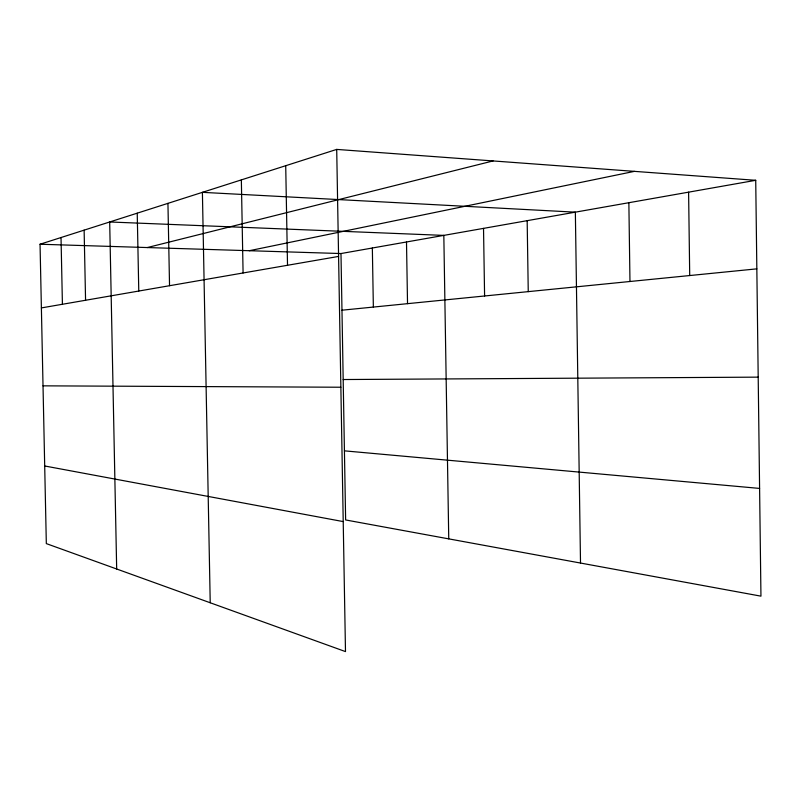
<?xml version="1.0" encoding="UTF-8"?>
<svg xmlns="http://www.w3.org/2000/svg" width="801" height="801" viewBox="0 0 801 801"><rect width="100%" height="100%" fill="white"/><g stroke="black" fill="none" stroke-linecap="round" stroke-linejoin="round"><path stroke-width="1.2" d="M336.71 149.407L345.491 651.593L46.328 543.609L40.05 244.235L336.71 149.407L755.723 180.305L760.95 596.154L345.631 519.949L340.986 253.547L755.723 180.305M147.294 247.559L493.056 160.941M249.301 250.713L634.392 171.364M41.382 307.914L338.583 256.43M341.977 310.197L756.835 268.856M343.178 379.534L758.197 377.141M43.024 385.842L340.866 387.233M40.05 244.235L340.986 253.547M344.43 450.843L759.598 488.42M44.696 465.982L343.218 521.591M84.125 230.147L85.567 300.265M61.026 237.537L62.418 304.28M241.351 179.895L243.083 272.971M210.222 602.773L202.403 192.34L575.358 212.165L580.515 563.043M167.94 203.354L169.542 285.717M137.231 213.176L138.773 291.043M116.676 569L109.687 221.977L443.824 235.394L448.75 538.873M372.345 248.01L373.356 307.073M285.717 165.707L287.519 265.271M527.168 220.675L528.249 291.634M483.524 228.375L484.595 295.99M406.497 241.982L407.529 303.669M628.865 202.713L629.966 281.501M688.6 192.16L689.711 275.544"/></g></svg>
